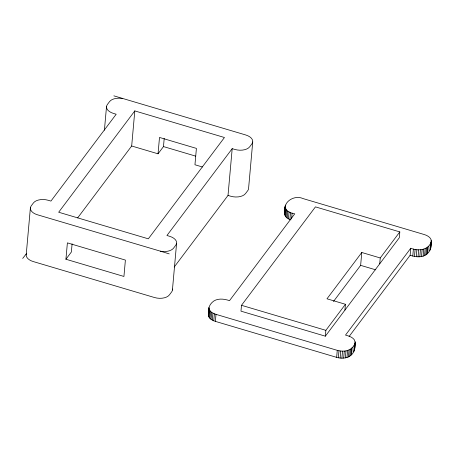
<?xml version="1.0" encoding="UTF-8"?>
<svg xmlns="http://www.w3.org/2000/svg" width="454" height="454" viewBox="0 0 454 454"><rect width="100%" height="100%" fill="white"/><g stroke="black" fill="none" stroke-linecap="round" stroke-linejoin="round"><path stroke-width="0.68" d="M26.224 254.575L30.395 207.801M65.926 259.245L67.391 242.873L125.395 260.085L123.931 276.458L65.926 259.245L71.363 252.01L72.095 243.821M104.409 130.213L106.525 106.474M77.662 217.88L131.677 145.995L134.804 110.907L224.446 137.505L148.322 238.827L58.68 212.234L134.804 110.907M131.677 145.995L158.037 153.815L159.502 137.443L196.412 148.396L194.953 164.768L202.388 166.97M158.037 153.815L163.48 146.58L164.206 138.391M172.424 290.038L176.6 243.259M431.3 241.522C428.792 250.313 417.986 251.323 410.762 248.242L345.511 335.086C348.712 335.983 352.259 336.964 354.33 339.779C356.123 343.389 355.232 348.235 353.717 351.805C350.692 358.155 342.719 359.188 336.647 357.36L215.366 321.375C212.699 320.535 209.867 319.122 208.63 316.461C207.921 311.711 208.176 306.047 211.973 302.546C216.439 297.852 223.93 298.704 229.503 300.667L294.76 213.823C275.164 210.582 290.452 192.927 302.994 198.563L424.274 234.548C426.947 235.393 429.773 236.806 431.016 239.462C431.72 244.212 431.47 249.882 427.668 253.377C423.207 258.071 415.716 257.219 410.138 255.256L349.12 336.465M208.346 315.428L208.971 307.386M208.744 312L209.061 308.493M208.63 316.461L209.254 309.441L208.971 308.414M209.186 317.471L209.81 310.451L209.254 309.441M209.998 318.436L210.628 311.416L209.81 310.451M211.053 319.327L211.678 312.312L210.628 311.416M212.319 320.127L212.949 313.112L211.678 312.312M213.772 320.819L214.396 313.799L212.949 313.112M215.366 321.375L215.991 314.361L214.396 313.799M174.205 267.054L228.016 195.43L232.193 148.657L234.826 149.434A11.441 6.526 5.1 0 0 249.723 146.778L251.902 143.878A11.441 6.526 5.1 0 0 245.705 134.963L113.88 95.851M252.73 141.937L248.554 188.716A11.441 6.526 5.1 0 1 247.725 190.657L245.552 193.552A11.441 6.526 5.1 0 1 230.655 196.213L228.016 195.43M241.494 305.304L240.972 311.155L325.342 336.187L399.293 237.754L399.815 231.909L315.451 206.876L241.494 305.304L325.864 330.336L345.437 304.282L326.982 298.806L361.787 252.486L380.242 257.963L399.815 231.909M290.963 219.867C283.983 217.999 283.381 212.529 285.095 206.059M284.471 214.106L285.101 207.086M284.874 210.679L284.471 213.079M285.061 208.573L285.373 205.066M284.754 215.139L285.384 208.119M285.311 216.144L285.941 209.129M286.128 217.108L286.752 210.094M287.183 218.005L287.808 210.985M288.449 218.805L289.073 211.785M289.896 219.492L290.526 212.478M291.621 218.652L292.121 213.039M325.342 336.187L325.864 330.336M336.647 357.36L337.271 350.346L215.991 314.361M338.349 357.78L338.973 350.76L337.271 350.346M340.12 358.047L340.744 351.027L338.973 350.76M344.921 310.127L345.437 304.282M341.907 358.149L342.532 351.135C348.042 351.566 353.592 348.269 355.17 342.849M343.678 358.093L344.302 351.078M345.375 357.877L346.005 350.863M346.969 357.508L347.599 350.488M348.417 356.986L349.047 349.972M349.682 356.339L350.306 349.319M350.732 355.567L351.356 348.553M351.544 354.699L352.168 347.685M333.474 301.501L360.635 265.352L361.787 252.486M353.717 351.805L354.341 344.79M354.268 350.863L354.892 343.843M355.17 341.817L354.546 349.864M379.72 263.808L380.242 257.963M410.138 255.256L410.762 248.242M412.777 256.039L413.401 249.019M414.479 256.459L415.104 249.439M416.244 256.72L416.874 249.706M418.038 256.828L418.662 249.814M419.802 256.771L420.432 249.757M421.505 256.555L422.129 249.541M423.1 256.181L423.724 249.167M424.547 255.664L425.171 248.65M425.812 255.012L426.437 247.998M426.862 254.246L427.486 247.226M427.668 253.377L428.298 246.363M429.847 250.483L430.471 243.463M430.398 249.535L431.022 242.521M431.3 240.495L430.676 248.542M208.341 314.401L208.619 313.402M232.193 148.657L166.941 235.501L169.575 236.284A11.441 6.526 5.1 0 1 175.772 245.205L173.598 248.1A11.441 6.526 5.1 0 1 160.404 251.176L37.421 214.776A11.441 6.526 5.1 0 1 31.224 205.855L33.397 202.961A11.441 6.526 5.1 0 1 48.294 200.299L50.933 201.082L116.184 114.238L113.551 113.455A11.441 6.526 5.1 0 1 107.354 104.533L109.528 101.639A11.441 6.526 5.1 0 1 122.722 98.558M22.7 258.422L26.502 253.582A11.441 6.526 5.1 0 0 33.244 261.555L154.525 297.535A11.441 6.526 5.1 0 0 169.421 294.879L171.595 291.979A11.441 6.526 5.1 0 0 172.424 289.011M340.744 351.027L342.532 351.135M163.48 146.58L195.691 156.136M360.635 265.352L375.799 269.852M160.404 251.176L169.246 253.888"/></g></svg>
